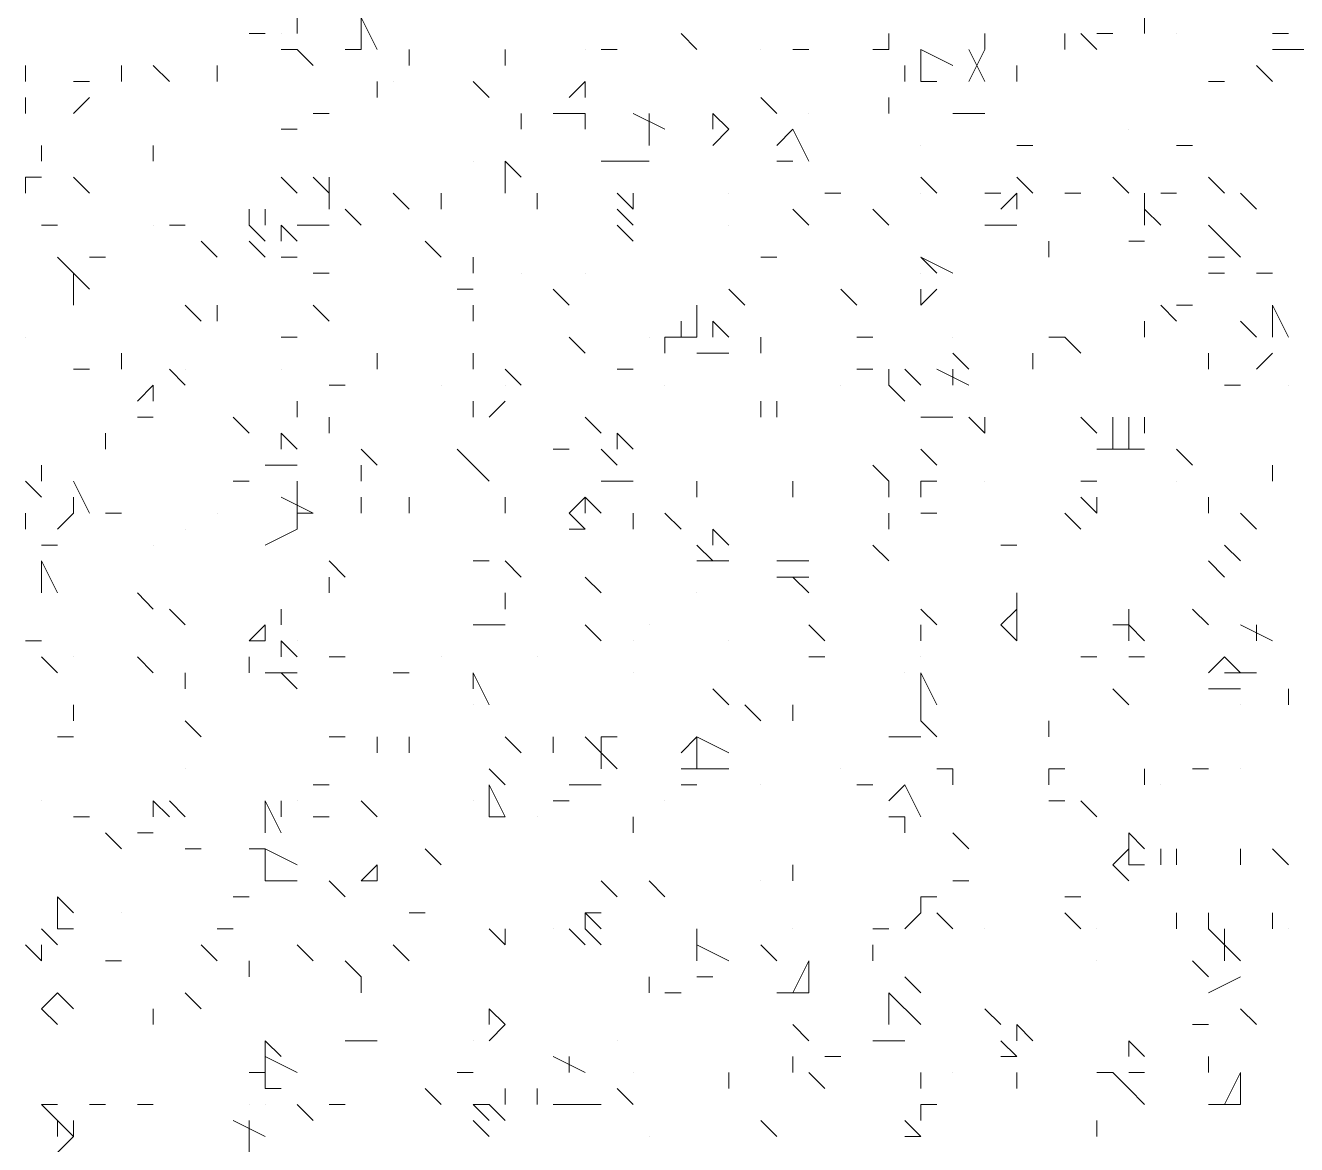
# Model space of a CAD drawing. Header units: millimetres. Extents: x 2928 to 3112, y 1220 to 1280.
# Drawn here: x 3000.7822 to 3001.0472, y 1264.0489 to 1264.2823 of the extents above; entities that cross this region are included whole.
import ezdxf

# ---------------------------------------------------------------- set-up
doc = ezdxf.new("R2010")
doc.units = ezdxf.units.MM

msp = doc.modelspace()

# ---------------------------------------------------------------- linework, layer by layer
at = {"color": 92, "linetype": 'Continuous', "lineweight": 5, "true_color": 0x00b800}
for points in [[(3000.83883, 1264.28395), (3000.83883, 1264.28062), (3000.83883, 1264.28062)], [(3000.85217, 1264.28395), (3000.8555, 1264.27728), (3000.8555, 1264.27728)], [(3000.85217, 1264.28395), (3000.85217, 1264.27728), (3000.85217, 1264.27728)], [(3001.0155, 1264.28062), (3001.0155, 1264.28395), (3001.0155, 1264.28395)], [(3000.83217, 1264.28062), (3000.82883, 1264.28062), (3000.82883, 1264.28062)], [(3000.92217, 1264.27728), (3000.91884, 1264.28062), (3000.91884, 1264.28062)], [(3000.96217, 1264.27728), (3000.96217, 1264.28062), (3000.96217, 1264.28062)], [(3000.98217, 1264.27728), (3000.98217, 1264.28062), (3000.98217, 1264.28062)], [(3000.99884, 1264.27728), (3000.99884, 1264.28062), (3000.99884, 1264.28062)], [(3001.0055, 1264.27728), (3001.00217, 1264.28062), (3001.00217, 1264.28062)], [(3001.0055, 1264.28062), (3001.00884, 1264.28062), (3001.00884, 1264.28062)], [(3001.0455, 1264.28062), (3001.04217, 1264.28062), (3001.04217, 1264.28062)], [(3000.8355, 1264.27728), (3000.83883, 1264.27728), (3000.83883, 1264.27728)], [(3000.84217, 1264.27395), (3000.83883, 1264.27728), (3000.83883, 1264.27728)], [(3000.84883, 1264.27728), (3000.85217, 1264.27728), (3000.85217, 1264.27728)], [(3000.86217, 1264.27395), (3000.86217, 1264.27728), (3000.86217, 1264.27728)], [(3000.88217, 1264.27395), (3000.88217, 1264.27728), (3000.88217, 1264.27728)], [(3000.9055, 1264.27728), (3000.90217, 1264.27728), (3000.90217, 1264.27728)], [(3000.9455, 1264.27728), (3000.94217, 1264.27728), (3000.94217, 1264.27728)], [(3000.96217, 1264.27728), (3000.95884, 1264.27728), (3000.95884, 1264.27728)], [(3000.96884, 1264.27728), (3000.9755, 1264.27395), (3000.9755, 1264.27395)], [(3000.96884, 1264.27728), (3000.96884, 1264.27062), (3000.96884, 1264.27062)], [(3000.97884, 1264.27728), (3000.98217, 1264.27062), (3000.98217, 1264.27062)], [(3000.98217, 1264.27728), (3000.97884, 1264.27062), (3000.97884, 1264.27062)], [(3001.04217, 1264.27728), (3001.04884, 1264.27728), (3001.04884, 1264.27728)], [(3000.78217, 1264.27062), (3000.78217, 1264.27395), (3000.78217, 1264.27395)], [(3000.80217, 1264.27062), (3000.80217, 1264.27395), (3000.80217, 1264.27395)], [(3000.81217, 1264.27062), (3000.80883, 1264.27395), (3000.80883, 1264.27395)], [(3000.81217, 1264.27062), (3000.80883, 1264.27395), (3000.80883, 1264.27395)], [(3000.82217, 1264.27062), (3000.82217, 1264.27395), (3000.82217, 1264.27395)], [(3000.9655, 1264.27062), (3000.9655, 1264.27395), (3000.9655, 1264.27395)], [(3000.98884, 1264.27062), (3000.98884, 1264.27395), (3000.98884, 1264.27395)], [(3001.04217, 1264.27062), (3001.03884, 1264.27395), (3001.03884, 1264.27395)], [(3000.79217, 1264.27062), (3000.7955, 1264.27062), (3000.7955, 1264.27062)], [(3000.8555, 1264.26728), (3000.8555, 1264.27062), (3000.8555, 1264.27062)], [(3000.87883, 1264.26728), (3000.8755, 1264.27062), (3000.8755, 1264.27062)], [(3000.89884, 1264.27062), (3000.8955, 1264.26728), (3000.8955, 1264.26728)], [(3000.89884, 1264.27062), (3000.89884, 1264.26728), (3000.89884, 1264.26728)], [(3000.96884, 1264.27062), (3000.97217, 1264.27062), (3000.97217, 1264.27062)], [(3001.03217, 1264.27062), (3001.02884, 1264.27062), (3001.02884, 1264.27062)], [(3000.78217, 1264.26395), (3000.78217, 1264.26728), (3000.78217, 1264.26728)], [(3000.79217, 1264.26395), (3000.7955, 1264.26728), (3000.7955, 1264.26728)], [(3000.93884, 1264.26395), (3000.9355, 1264.26728), (3000.9355, 1264.26728)], [(3000.96217, 1264.26395), (3000.96217, 1264.26728), (3000.96217, 1264.26728)], [(3000.8455, 1264.26395), (3000.84217, 1264.26395), (3000.84217, 1264.26395)], [(3000.8855, 1264.26062), (3000.8855, 1264.26395), (3000.8855, 1264.26395)], [(3000.89217, 1264.26395), (3000.89884, 1264.26395), (3000.89884, 1264.26395)], [(3000.89884, 1264.26062), (3000.89884, 1264.26395), (3000.89884, 1264.26395)], [(3000.90884, 1264.26395), (3000.9155, 1264.26062), (3000.9155, 1264.26062)], [(3000.91217, 1264.26395), (3000.91217, 1264.25728), (3000.91217, 1264.25728)], [(3000.9255, 1264.26395), (3000.92884, 1264.26062), (3000.92884, 1264.26062)], [(3000.9255, 1264.26395), (3000.9255, 1264.26062), (3000.9255, 1264.26062)], [(3000.9755, 1264.26395), (3000.98217, 1264.26395), (3000.98217, 1264.26395)], [(3000.83883, 1264.26062), (3000.8355, 1264.26062), (3000.8355, 1264.26062)], [(3000.9255, 1264.25728), (3000.92884, 1264.26062), (3000.92884, 1264.26062)], [(3000.94217, 1264.26062), (3000.93884, 1264.25728), (3000.93884, 1264.25728)], [(3000.94217, 1264.26062), (3000.9455, 1264.25395), (3000.9455, 1264.25395)], [(3000.7855, 1264.25728), (3000.7855, 1264.25395), (3000.7855, 1264.25395)], [(3000.7855, 1264.25728), (3000.7855, 1264.25395), (3000.7855, 1264.25395)], [(3000.80883, 1264.25395), (3000.80883, 1264.25728), (3000.80883, 1264.25728)], [(3000.99217, 1264.25728), (3000.98884, 1264.25728), (3000.98884, 1264.25728)], [(3001.0255, 1264.25728), (3001.02217, 1264.25728), (3001.02217, 1264.25728)], [(3000.88217, 1264.25395), (3000.8855, 1264.25062), (3000.8855, 1264.25062)], [(3000.88217, 1264.25395), (3000.88217, 1264.24728), (3000.88217, 1264.24728)], [(3000.9055, 1264.25395), (3000.90217, 1264.25395), (3000.90217, 1264.25395)], [(3000.9055, 1264.25395), (3000.91217, 1264.25395), (3000.91217, 1264.25395)], [(3000.93884, 1264.25395), (3000.94217, 1264.25395), (3000.94217, 1264.25395)], [(3000.78217, 1264.25062), (3000.7855, 1264.25062), (3000.7855, 1264.25062)], [(3000.78217, 1264.24728), (3000.78217, 1264.25062), (3000.78217, 1264.25062)], [(3000.7955, 1264.24728), (3000.79217, 1264.25062), (3000.79217, 1264.25062)], [(3000.83883, 1264.24728), (3000.8355, 1264.25062), (3000.8355, 1264.25062)], [(3000.84217, 1264.25062), (3000.8455, 1264.24728), (3000.8455, 1264.24728)], [(3000.8455, 1264.25062), (3000.8455, 1264.24395), (3000.8455, 1264.24395)], [(3000.97217, 1264.24728), (3000.96884, 1264.25062), (3000.96884, 1264.25062)], [(3000.99217, 1264.24728), (3000.98884, 1264.25062), (3000.98884, 1264.25062)], [(3001.01217, 1264.24728), (3001.00884, 1264.25062), (3001.00884, 1264.25062)], [(3001.03217, 1264.24728), (3001.02884, 1264.25062), (3001.02884, 1264.25062)], [(3000.86217, 1264.24395), (3000.85883, 1264.24728), (3000.85883, 1264.24728)], [(3000.86883, 1264.24395), (3000.86883, 1264.24728), (3000.86883, 1264.24728)], [(3000.88883, 1264.24395), (3000.88883, 1264.24728), (3000.88883, 1264.24728)], [(3000.90884, 1264.24395), (3000.9055, 1264.24728), (3000.9055, 1264.24728)], [(3000.90884, 1264.24395), (3000.90884, 1264.24728), (3000.90884, 1264.24728)], [(3000.95217, 1264.24728), (3000.94884, 1264.24728), (3000.94884, 1264.24728)], [(3000.9855, 1264.24728), (3000.98217, 1264.24728), (3000.98217, 1264.24728)], [(3000.98884, 1264.24728), (3000.9855, 1264.24395), (3000.9855, 1264.24395)], [(3000.98884, 1264.24728), (3000.98884, 1264.24395), (3000.98884, 1264.24395)], [(3001.00217, 1264.24728), (3000.99884, 1264.24728), (3000.99884, 1264.24728)], [(3001.0155, 1264.24395), (3001.0155, 1264.24728), (3001.0155, 1264.24728)], [(3001.02217, 1264.24728), (3001.01884, 1264.24728), (3001.01884, 1264.24728)], [(3001.03884, 1264.24395), (3001.0355, 1264.24728), (3001.0355, 1264.24728)], [(3000.82883, 1264.24395), (3000.82883, 1264.24062), (3000.82883, 1264.24062)], [(3000.82883, 1264.24062), (3000.82883, 1264.24395), (3000.82883, 1264.24395)], [(3000.83217, 1264.24395), (3000.83217, 1264.24062), (3000.83217, 1264.24062)], [(3000.85217, 1264.24062), (3000.84883, 1264.24395), (3000.84883, 1264.24395)], [(3000.90884, 1264.24062), (3000.9055, 1264.24395), (3000.9055, 1264.24395)], [(3000.9455, 1264.24062), (3000.94217, 1264.24395), (3000.94217, 1264.24395)], [(3000.96217, 1264.24062), (3000.95884, 1264.24395), (3000.95884, 1264.24395)], [(3001.0155, 1264.24395), (3001.01884, 1264.24062), (3001.01884, 1264.24062)], [(3001.0155, 1264.24395), (3001.0155, 1264.24062), (3001.0155, 1264.24062)], [(3000.78883, 1264.24062), (3000.7855, 1264.24062), (3000.7855, 1264.24062)], [(3000.8155, 1264.24062), (3000.81217, 1264.24062), (3000.81217, 1264.24062)], [(3000.82883, 1264.24062), (3000.83217, 1264.23728), (3000.83217, 1264.23728)], [(3000.8355, 1264.24062), (3000.83883, 1264.23728), (3000.83883, 1264.23728)], [(3000.8355, 1264.24062), (3000.8355, 1264.23728), (3000.8355, 1264.23728)], [(3000.83883, 1264.24062), (3000.8455, 1264.24062), (3000.8455, 1264.24062)], [(3000.90884, 1264.23728), (3000.9055, 1264.24062), (3000.9055, 1264.24062)], [(3000.98217, 1264.24062), (3000.98884, 1264.24062), (3000.98884, 1264.24062)], [(3001.03217, 1264.23728), (3001.02884, 1264.24062), (3001.02884, 1264.24062)], [(3000.82217, 1264.23395), (3000.81883, 1264.23728), (3000.81883, 1264.23728)], [(3000.83217, 1264.23395), (3000.82883, 1264.23728), (3000.82883, 1264.23728)], [(3000.86883, 1264.23395), (3000.8655, 1264.23728), (3000.8655, 1264.23728)], [(3000.9955, 1264.23395), (3000.9955, 1264.23728), (3000.9955, 1264.23728)], [(3001.01217, 1264.23728), (3001.0155, 1264.23728), (3001.0155, 1264.23728)], [(3001.03217, 1264.23728), (3001.0355, 1264.23395), (3001.0355, 1264.23395)], [(3000.79217, 1264.23062), (3000.78883, 1264.23395), (3000.78883, 1264.23395)], [(3000.79883, 1264.23395), (3000.7955, 1264.23395), (3000.7955, 1264.23395)], [(3000.8355, 1264.23395), (3000.83883, 1264.23395), (3000.83883, 1264.23395)], [(3000.8755, 1264.23395), (3000.8755, 1264.23062), (3000.8755, 1264.23062)], [(3000.8755, 1264.23395), (3000.8755, 1264.23062), (3000.8755, 1264.23062)], [(3000.93884, 1264.23395), (3000.9355, 1264.23395), (3000.9355, 1264.23395)], [(3000.96884, 1264.23395), (3000.9755, 1264.23062), (3000.9755, 1264.23062)], [(3000.97217, 1264.23062), (3000.96884, 1264.23395), (3000.96884, 1264.23395)], [(3001.03217, 1264.23395), (3001.02884, 1264.23395), (3001.02884, 1264.23395)], [(3000.79217, 1264.23062), (3000.7955, 1264.22728), (3000.7955, 1264.22728)], [(3000.79217, 1264.23062), (3000.79217, 1264.22395), (3000.79217, 1264.22395)], [(3000.8455, 1264.23062), (3000.84217, 1264.23062), (3000.84217, 1264.23062)], [(3001.02884, 1264.23062), (3001.03217, 1264.23062), (3001.03217, 1264.23062)], [(3001.04217, 1264.23062), (3001.03884, 1264.23062), (3001.03884, 1264.23062)], [(3000.87217, 1264.22728), (3000.8755, 1264.22728), (3000.8755, 1264.22728)], [(3000.8955, 1264.22395), (3000.89217, 1264.22728), (3000.89217, 1264.22728)], [(3000.93217, 1264.22395), (3000.92884, 1264.22728), (3000.92884, 1264.22728)], [(3000.9555, 1264.22395), (3000.95217, 1264.22728), (3000.95217, 1264.22728)], [(3000.96884, 1264.22395), (3000.97217, 1264.22728), (3000.97217, 1264.22728)], [(3000.96884, 1264.22395), (3000.96884, 1264.22728), (3000.96884, 1264.22728)], [(3000.81883, 1264.22062), (3000.8155, 1264.22395), (3000.8155, 1264.22395)], [(3000.82217, 1264.22062), (3000.82217, 1264.22395), (3000.82217, 1264.22395)], [(3000.8455, 1264.22062), (3000.84217, 1264.22395), (3000.84217, 1264.22395)], [(3000.8755, 1264.22062), (3000.8755, 1264.22395), (3000.8755, 1264.22395)], [(3000.92217, 1264.22395), (3000.92217, 1264.21728), (3000.92217, 1264.21728)], [(3001.02217, 1264.22062), (3001.01884, 1264.22395), (3001.01884, 1264.22395)], [(3001.0255, 1264.22395), (3001.02217, 1264.22395), (3001.02217, 1264.22395)], [(3001.04217, 1264.22395), (3001.0455, 1264.21728), (3001.0455, 1264.21728)], [(3001.04217, 1264.22395), (3001.04217, 1264.21728), (3001.04217, 1264.21728)], [(3000.91884, 1264.22062), (3000.91884, 1264.21728), (3000.91884, 1264.21728)], [(3000.9255, 1264.22062), (3000.92884, 1264.21728), (3000.92884, 1264.21728)], [(3000.9255, 1264.22062), (3000.9255, 1264.21728), (3000.9255, 1264.21728)], [(3001.0155, 1264.21728), (3001.0155, 1264.22062), (3001.0155, 1264.22062)], [(3001.03884, 1264.21728), (3001.0355, 1264.22062), (3001.0355, 1264.22062)], [(3000.83883, 1264.21728), (3000.8355, 1264.21728), (3000.8355, 1264.21728)], [(3000.89884, 1264.21395), (3000.8955, 1264.21728), (3000.8955, 1264.21728)], [(3000.9155, 1264.21728), (3000.92217, 1264.21728), (3000.92217, 1264.21728)], [(3000.9155, 1264.21395), (3000.9155, 1264.21728), (3000.9155, 1264.21728)], [(3000.9355, 1264.21395), (3000.9355, 1264.21728), (3000.9355, 1264.21728)], [(3000.95884, 1264.21728), (3000.9555, 1264.21728), (3000.9555, 1264.21728)], [(3000.99884, 1264.21728), (3000.9955, 1264.21728), (3000.9955, 1264.21728)], [(3001.00217, 1264.21395), (3000.99884, 1264.21728), (3000.99884, 1264.21728)], [(3000.80217, 1264.21062), (3000.80217, 1264.21395), (3000.80217, 1264.21395)], [(3000.8555, 1264.21062), (3000.8555, 1264.21395), (3000.8555, 1264.21395)], [(3000.8755, 1264.21062), (3000.8755, 1264.21395), (3000.8755, 1264.21395)], [(3000.92217, 1264.21395), (3000.92884, 1264.21395), (3000.92884, 1264.21395)], [(3000.97884, 1264.21062), (3000.9755, 1264.21395), (3000.9755, 1264.21395)], [(3000.99217, 1264.21062), (3000.99217, 1264.21395), (3000.99217, 1264.21395)], [(3001.02884, 1264.21062), (3001.02884, 1264.21395), (3001.02884, 1264.21395)], [(3001.03884, 1264.21062), (3001.04217, 1264.21395), (3001.04217, 1264.21395)], [(3000.7955, 1264.21062), (3000.79217, 1264.21062), (3000.79217, 1264.21062)], [(3000.8155, 1264.20728), (3000.81217, 1264.21062), (3000.81217, 1264.21062)], [(3000.88217, 1264.21062), (3000.8855, 1264.20728), (3000.8855, 1264.20728)], [(3000.90884, 1264.21062), (3000.9055, 1264.21062), (3000.9055, 1264.21062)], [(3000.95884, 1264.21062), (3000.9555, 1264.21062), (3000.9555, 1264.21062)], [(3000.96217, 1264.21062), (3000.96217, 1264.20728), (3000.96217, 1264.20728)], [(3000.9655, 1264.21062), (3000.96884, 1264.20728), (3000.96884, 1264.20728)], [(3000.97217, 1264.21062), (3000.97884, 1264.20728), (3000.97884, 1264.20728)], [(3000.9755, 1264.21062), (3000.9755, 1264.20728), (3000.9755, 1264.20728)], [(3000.80883, 1264.20728), (3000.8055, 1264.20395), (3000.8055, 1264.20395)], [(3000.80883, 1264.20728), (3000.80883, 1264.20395), (3000.80883, 1264.20395)], [(3000.84883, 1264.20728), (3000.8455, 1264.20728), (3000.8455, 1264.20728)], [(3000.96217, 1264.20728), (3000.9655, 1264.20395), (3000.9655, 1264.20395)], [(3001.0355, 1264.20728), (3001.03217, 1264.20728), (3001.03217, 1264.20728)], [(3000.83883, 1264.20062), (3000.83883, 1264.20395), (3000.83883, 1264.20395)], [(3000.8755, 1264.20062), (3000.8755, 1264.20395), (3000.8755, 1264.20395)], [(3000.87883, 1264.20062), (3000.88217, 1264.20395), (3000.88217, 1264.20395)], [(3000.9355, 1264.20062), (3000.9355, 1264.20395), (3000.9355, 1264.20395)], [(3000.93884, 1264.20062), (3000.93884, 1264.20395), (3000.93884, 1264.20395)], [(3000.8055, 1264.20062), (3000.80883, 1264.20062), (3000.80883, 1264.20062)], [(3000.82883, 1264.19728), (3000.8255, 1264.20062), (3000.8255, 1264.20062)], [(3000.8455, 1264.19728), (3000.8455, 1264.20062), (3000.8455, 1264.20062)], [(3000.90217, 1264.19728), (3000.89884, 1264.20062), (3000.89884, 1264.20062)], [(3000.96884, 1264.20062), (3000.9755, 1264.20062), (3000.9755, 1264.20062)], [(3000.98217, 1264.19728), (3000.97884, 1264.20062), (3000.97884, 1264.20062)], [(3000.98217, 1264.19728), (3000.98217, 1264.20062), (3000.98217, 1264.20062)], [(3001.0055, 1264.19728), (3001.00217, 1264.20062), (3001.00217, 1264.20062)], [(3001.00884, 1264.20062), (3001.00884, 1264.19395), (3001.00884, 1264.19395)], [(3001.01217, 1264.20062), (3001.01217, 1264.19395), (3001.01217, 1264.19395)], [(3001.0155, 1264.20062), (3001.0155, 1264.19728), (3001.0155, 1264.19728)], [(3001.0155, 1264.20062), (3001.0155, 1264.19728), (3001.0155, 1264.19728)], [(3000.79883, 1264.19395), (3000.79883, 1264.19728), (3000.79883, 1264.19728)], [(3000.8355, 1264.19728), (3000.83883, 1264.19395), (3000.83883, 1264.19395)], [(3000.8355, 1264.19728), (3000.8355, 1264.19395), (3000.8355, 1264.19395)], [(3000.9055, 1264.19728), (3000.90884, 1264.19395), (3000.90884, 1264.19395)], [(3000.9055, 1264.19728), (3000.9055, 1264.19395), (3000.9055, 1264.19395)], [(3000.85217, 1264.19395), (3000.8555, 1264.19062), (3000.8555, 1264.19062)], [(3000.8755, 1264.19062), (3000.87217, 1264.19395), (3000.87217, 1264.19395)], [(3000.8955, 1264.19395), (3000.89217, 1264.19395), (3000.89217, 1264.19395)], [(3000.9055, 1264.19062), (3000.90217, 1264.19395), (3000.90217, 1264.19395)], [(3000.97217, 1264.19062), (3000.96884, 1264.19395), (3000.96884, 1264.19395)], [(3001.0055, 1264.19395), (3001.01217, 1264.19395), (3001.01217, 1264.19395)], [(3001.01217, 1264.19395), (3001.0155, 1264.19395), (3001.0155, 1264.19395)], [(3001.0255, 1264.19062), (3001.02217, 1264.19395), (3001.02217, 1264.19395)], [(3000.7855, 1264.18728), (3000.7855, 1264.19062), (3000.7855, 1264.19062)], [(3000.83217, 1264.19062), (3000.83883, 1264.19062), (3000.83883, 1264.19062)], [(3000.85217, 1264.19062), (3000.85217, 1264.18728), (3000.85217, 1264.18728)], [(3000.87883, 1264.18728), (3000.8755, 1264.19062), (3000.8755, 1264.19062)], [(3000.96217, 1264.18728), (3000.95884, 1264.19062), (3000.95884, 1264.19062)], [(3001.04217, 1264.18728), (3001.04217, 1264.19062), (3001.04217, 1264.19062)], [(3000.7855, 1264.18395), (3000.78217, 1264.18728), (3000.78217, 1264.18728)], [(3000.79217, 1264.18728), (3000.7955, 1264.18062), (3000.7955, 1264.18062)], [(3000.82883, 1264.18728), (3000.8255, 1264.18728), (3000.8255, 1264.18728)], [(3000.83883, 1264.18395), (3000.83883, 1264.18728), (3000.83883, 1264.18728)], [(3000.90217, 1264.18728), (3000.90884, 1264.18728), (3000.90884, 1264.18728)], [(3000.92217, 1264.18395), (3000.92217, 1264.18728), (3000.92217, 1264.18728)], [(3000.94217, 1264.18395), (3000.94217, 1264.18728), (3000.94217, 1264.18728)], [(3000.96217, 1264.18395), (3000.96217, 1264.18728), (3000.96217, 1264.18728)], [(3000.96884, 1264.18728), (3000.97217, 1264.18728), (3000.97217, 1264.18728)], [(3000.96884, 1264.18728), (3000.96884, 1264.18395), (3000.96884, 1264.18395)], [(3001.0055, 1264.18728), (3001.00217, 1264.18728), (3001.00217, 1264.18728)], [(3000.79217, 1264.18395), (3000.79217, 1264.18062), (3000.79217, 1264.18062)], [(3000.8355, 1264.18395), (3000.84217, 1264.18062), (3000.84217, 1264.18062)], [(3000.83883, 1264.18395), (3000.83883, 1264.17728), (3000.83883, 1264.17728)], [(3000.85217, 1264.18062), (3000.85217, 1264.18395), (3000.85217, 1264.18395)], [(3000.86217, 1264.18062), (3000.86217, 1264.18395), (3000.86217, 1264.18395)], [(3000.88217, 1264.18062), (3000.88217, 1264.18395), (3000.88217, 1264.18395)], [(3000.89884, 1264.18395), (3000.8955, 1264.18062), (3000.8955, 1264.18062)], [(3000.89884, 1264.18395), (3000.89884, 1264.18062), (3000.89884, 1264.18062)], [(3000.90217, 1264.18062), (3000.89884, 1264.18395), (3000.89884, 1264.18395)], [(3001.0055, 1264.18062), (3001.00217, 1264.18395), (3001.00217, 1264.18395)], [(3001.0055, 1264.18062), (3001.0055, 1264.18395), (3001.0055, 1264.18395)], [(3001.02884, 1264.18062), (3001.02884, 1264.18395), (3001.02884, 1264.18395)], [(3000.78217, 1264.17728), (3000.78217, 1264.18062), (3000.78217, 1264.18062)], [(3000.78883, 1264.17728), (3000.79217, 1264.18062), (3000.79217, 1264.18062)], [(3000.80217, 1264.18062), (3000.79883, 1264.18062), (3000.79883, 1264.18062)], [(3000.84217, 1264.18062), (3000.83883, 1264.18062), (3000.83883, 1264.18062)], [(3000.89884, 1264.17728), (3000.8955, 1264.18062), (3000.8955, 1264.18062)], [(3000.90884, 1264.17728), (3000.90884, 1264.18062), (3000.90884, 1264.18062)], [(3000.91884, 1264.17728), (3000.9155, 1264.18062), (3000.9155, 1264.18062)], [(3000.96217, 1264.17728), (3000.96217, 1264.18062), (3000.96217, 1264.18062)], [(3000.96884, 1264.18062), (3000.97217, 1264.18062), (3000.97217, 1264.18062)], [(3001.00217, 1264.17728), (3000.99884, 1264.18062), (3000.99884, 1264.18062)], [(3001.03884, 1264.17728), (3001.0355, 1264.18062), (3001.0355, 1264.18062)], [(3000.83217, 1264.17395), (3000.83883, 1264.17728), (3000.83883, 1264.17728)], [(3000.8955, 1264.17728), (3000.89884, 1264.17728), (3000.89884, 1264.17728)], [(3000.9255, 1264.17728), (3000.92884, 1264.17395), (3000.92884, 1264.17395)], [(3000.9255, 1264.17728), (3000.9255, 1264.17395), (3000.9255, 1264.17395)], [(3000.78883, 1264.17395), (3000.7855, 1264.17395), (3000.7855, 1264.17395)], [(3000.9255, 1264.17062), (3000.92217, 1264.17395), (3000.92217, 1264.17395)], [(3000.96217, 1264.17062), (3000.95884, 1264.17395), (3000.95884, 1264.17395)], [(3000.98884, 1264.17395), (3000.9855, 1264.17395), (3000.9855, 1264.17395)], [(3001.0355, 1264.17062), (3001.03217, 1264.17395), (3001.03217, 1264.17395)], [(3000.7855, 1264.17062), (3000.78883, 1264.16395), (3000.78883, 1264.16395)], [(3000.7855, 1264.17062), (3000.7855, 1264.16395), (3000.7855, 1264.16395)], [(3000.84883, 1264.16728), (3000.8455, 1264.17062), (3000.8455, 1264.17062)], [(3000.87883, 1264.17062), (3000.8755, 1264.17062), (3000.8755, 1264.17062)], [(3000.8855, 1264.16728), (3000.88217, 1264.17062), (3000.88217, 1264.17062)], [(3000.92217, 1264.17062), (3000.92884, 1264.17062), (3000.92884, 1264.17062)], [(3000.94217, 1264.17062), (3000.93884, 1264.17062), (3000.93884, 1264.17062)], [(3000.94217, 1264.17062), (3000.9455, 1264.17062), (3000.9455, 1264.17062)], [(3001.03217, 1264.16728), (3001.02884, 1264.17062), (3001.02884, 1264.17062)], [(3000.8455, 1264.16395), (3000.8455, 1264.16728), (3000.8455, 1264.16728)], [(3000.90217, 1264.16395), (3000.89884, 1264.16728), (3000.89884, 1264.16728)], [(3000.93884, 1264.16728), (3000.9455, 1264.16728), (3000.9455, 1264.16728)], [(3000.9455, 1264.16395), (3000.94217, 1264.16728), (3000.94217, 1264.16728)], [(3000.80883, 1264.16061), (3000.8055, 1264.16395), (3000.8055, 1264.16395)], [(3000.88217, 1264.16395), (3000.88217, 1264.16061), (3000.88217, 1264.16061)], [(3000.98884, 1264.16061), (3000.98884, 1264.16395), (3000.98884, 1264.16395)], [(3000.8155, 1264.15728), (3000.81217, 1264.16061), (3000.81217, 1264.16061)], [(3000.8355, 1264.15728), (3000.8355, 1264.16061), (3000.8355, 1264.16061)], [(3000.97217, 1264.15728), (3000.96884, 1264.16061), (3000.96884, 1264.16061)], [(3000.98884, 1264.16061), (3000.9855, 1264.15728), (3000.9855, 1264.15728)], [(3000.98884, 1264.16061), (3000.98884, 1264.15728), (3000.98884, 1264.15728)], [(3001.01217, 1264.15728), (3001.01217, 1264.16061), (3001.01217, 1264.16061)], [(3001.02884, 1264.15728), (3001.0255, 1264.16061), (3001.0255, 1264.16061)], [(3000.83217, 1264.15728), (3000.82883, 1264.15395), (3000.82883, 1264.15395)], [(3000.83217, 1264.15728), (3000.83217, 1264.15395), (3000.83217, 1264.15395)], [(3000.87883, 1264.15728), (3000.8755, 1264.15728), (3000.8755, 1264.15728)], [(3000.87883, 1264.15728), (3000.88217, 1264.15728), (3000.88217, 1264.15728)], [(3000.90217, 1264.15395), (3000.89884, 1264.15728), (3000.89884, 1264.15728)], [(3000.94884, 1264.15395), (3000.9455, 1264.15728), (3000.9455, 1264.15728)], [(3000.96884, 1264.15395), (3000.96884, 1264.15728), (3000.96884, 1264.15728)], [(3000.9855, 1264.15728), (3000.98884, 1264.15395), (3000.98884, 1264.15395)], [(3000.98884, 1264.15395), (3000.98884, 1264.15728), (3000.98884, 1264.15728)], [(3001.01217, 1264.15728), (3001.00884, 1264.15728), (3001.00884, 1264.15728)], [(3001.01217, 1264.15728), (3001.0155, 1264.15395), (3001.0155, 1264.15395)], [(3001.01217, 1264.15728), (3001.01217, 1264.15395), (3001.01217, 1264.15395)], [(3001.0355, 1264.15728), (3001.04217, 1264.15395), (3001.04217, 1264.15395)], [(3001.03884, 1264.15728), (3001.03884, 1264.15395), (3001.03884, 1264.15395)], [(3000.7855, 1264.15395), (3000.78217, 1264.15395), (3000.78217, 1264.15395)], [(3000.82883, 1264.15395), (3000.83217, 1264.15395), (3000.83217, 1264.15395)], [(3000.8355, 1264.15395), (3000.83883, 1264.15061), (3000.83883, 1264.15061)], [(3000.8355, 1264.15395), (3000.8355, 1264.15061), (3000.8355, 1264.15061)], [(3000.78883, 1264.14728), (3000.7855, 1264.15061), (3000.7855, 1264.15061)], [(3000.80883, 1264.14728), (3000.8055, 1264.15061), (3000.8055, 1264.15061)], [(3000.82883, 1264.14728), (3000.82883, 1264.15061), (3000.82883, 1264.15061)], [(3000.84883, 1264.15061), (3000.8455, 1264.15061), (3000.8455, 1264.15061)], [(3000.94884, 1264.15061), (3000.9455, 1264.15061), (3000.9455, 1264.15061)], [(3001.0055, 1264.15061), (3001.00217, 1264.15061), (3001.00217, 1264.15061)], [(3001.01217, 1264.15061), (3001.0155, 1264.15061), (3001.0155, 1264.15061)], [(3001.03217, 1264.15061), (3001.02884, 1264.14728), (3001.02884, 1264.14728)], [(3001.03217, 1264.15061), (3001.0355, 1264.14728), (3001.0355, 1264.14728)], [(3000.8155, 1264.14395), (3000.8155, 1264.14728), (3000.8155, 1264.14728)], [(3000.83217, 1264.14728), (3000.83883, 1264.14728), (3000.83883, 1264.14728)], [(3000.83883, 1264.14395), (3000.8355, 1264.14728), (3000.8355, 1264.14728)], [(3000.86217, 1264.14728), (3000.85883, 1264.14728), (3000.85883, 1264.14728)], [(3000.8755, 1264.14728), (3000.87883, 1264.14061), (3000.87883, 1264.14061)], [(3000.8755, 1264.14728), (3000.8755, 1264.14395), (3000.8755, 1264.14395)], [(3000.96884, 1264.14728), (3000.97217, 1264.14061), (3000.97217, 1264.14061)], [(3000.96884, 1264.14728), (3000.96884, 1264.14061), (3000.96884, 1264.14061)], [(3000.96884, 1264.14728), (3000.97217, 1264.14061), (3000.97217, 1264.14061)], [(3000.96884, 1264.14728), (3000.96884, 1264.14061), (3000.96884, 1264.14061)], [(3001.03217, 1264.14728), (3001.03884, 1264.14728), (3001.03884, 1264.14728)], [(3000.92884, 1264.14061), (3000.9255, 1264.14395), (3000.9255, 1264.14395)], [(3001.01217, 1264.14061), (3001.00884, 1264.14395), (3001.00884, 1264.14395)], [(3001.02884, 1264.14395), (3001.0355, 1264.14395), (3001.0355, 1264.14395)], [(3001.0455, 1264.14061), (3001.0455, 1264.14395), (3001.0455, 1264.14395)], [(3000.79217, 1264.14061), (3000.79217, 1264.13728), (3000.79217, 1264.13728)], [(3000.9355, 1264.13728), (3000.93217, 1264.14061), (3000.93217, 1264.14061)], [(3000.94217, 1264.13728), (3000.94217, 1264.14061), (3000.94217, 1264.14061)], [(3000.96884, 1264.13728), (3000.96884, 1264.14061), (3000.96884, 1264.14061)], [(3000.81883, 1264.13395), (3000.8155, 1264.13728), (3000.8155, 1264.13728)], [(3000.97217, 1264.13395), (3000.96884, 1264.13728), (3000.96884, 1264.13728)], [(3000.9955, 1264.13395), (3000.9955, 1264.13728), (3000.9955, 1264.13728)], [(3000.78883, 1264.13395), (3000.79217, 1264.13395), (3000.79217, 1264.13395)], [(3000.84883, 1264.13395), (3000.8455, 1264.13395), (3000.8455, 1264.13395)], [(3000.8555, 1264.13061), (3000.8555, 1264.13395), (3000.8555, 1264.13395)], [(3000.86217, 1264.13061), (3000.86217, 1264.13395), (3000.86217, 1264.13395)], [(3000.8855, 1264.13061), (3000.88217, 1264.13395), (3000.88217, 1264.13395)], [(3000.89217, 1264.13061), (3000.89217, 1264.13395), (3000.89217, 1264.13395)], [(3000.89884, 1264.13395), (3000.9055, 1264.12728), (3000.9055, 1264.12728)], [(3000.90217, 1264.13395), (3000.90217, 1264.12728), (3000.90217, 1264.12728)], [(3000.9055, 1264.13395), (3000.90217, 1264.13395), (3000.90217, 1264.13395)], [(3000.92217, 1264.13395), (3000.91884, 1264.13061), (3000.91884, 1264.13061)], [(3000.92217, 1264.13395), (3000.92884, 1264.13061), (3000.92884, 1264.13061)], [(3000.92217, 1264.13395), (3000.92217, 1264.12728), (3000.92217, 1264.12728)], [(3000.92217, 1264.13395), (3000.92217, 1264.13061), (3000.92217, 1264.13061)], [(3000.96217, 1264.13395), (3000.96884, 1264.13395), (3000.96884, 1264.13395)], [(3000.88217, 1264.12395), (3000.87883, 1264.12728), (3000.87883, 1264.12728)], [(3000.91884, 1264.12728), (3000.92217, 1264.12728), (3000.92217, 1264.12728)], [(3000.92217, 1264.12728), (3000.92884, 1264.12728), (3000.92884, 1264.12728)], [(3000.9755, 1264.12728), (3000.97217, 1264.12728), (3000.97217, 1264.12728)], [(3000.9755, 1264.12395), (3000.9755, 1264.12728), (3000.9755, 1264.12728)], [(3000.9955, 1264.12395), (3000.9955, 1264.12728), (3000.9955, 1264.12728)], [(3000.99884, 1264.12728), (3000.9955, 1264.12728), (3000.9955, 1264.12728)], [(3001.0155, 1264.12395), (3001.0155, 1264.12728), (3001.0155, 1264.12728)], [(3001.02884, 1264.12728), (3001.0255, 1264.12728), (3001.0255, 1264.12728)], [(3000.8455, 1264.12395), (3000.84217, 1264.12395), (3000.84217, 1264.12395)], [(3000.87883, 1264.12395), (3000.88217, 1264.11728), (3000.88217, 1264.11728)], [(3000.87883, 1264.12395), (3000.87883, 1264.11728), (3000.87883, 1264.11728)], [(3000.8955, 1264.12395), (3000.90217, 1264.12395), (3000.90217, 1264.12395)], [(3000.92217, 1264.12395), (3000.91884, 1264.12395), (3000.91884, 1264.12395)], [(3000.95884, 1264.12395), (3000.9555, 1264.12395), (3000.9555, 1264.12395)], [(3000.9655, 1264.12395), (3000.96217, 1264.12061), (3000.96217, 1264.12061)], [(3000.9655, 1264.12395), (3000.96884, 1264.11728), (3000.96884, 1264.11728)], [(3000.80883, 1264.12061), (3000.81217, 1264.11728), (3000.81217, 1264.11728)], [(3000.80883, 1264.12061), (3000.80883, 1264.11728), (3000.80883, 1264.11728)], [(3000.8155, 1264.11728), (3000.81217, 1264.12061), (3000.81217, 1264.12061)], [(3000.83217, 1264.12061), (3000.8355, 1264.11395), (3000.8355, 1264.11395)], [(3000.83217, 1264.12061), (3000.83217, 1264.11395), (3000.83217, 1264.11395)], [(3000.8355, 1264.11728), (3000.8355, 1264.12061), (3000.8355, 1264.12061)], [(3000.8555, 1264.11728), (3000.85217, 1264.12061), (3000.85217, 1264.12061)], [(3000.8955, 1264.12061), (3000.89217, 1264.12061), (3000.89217, 1264.12061)], [(3000.99884, 1264.12061), (3000.9955, 1264.12061), (3000.9955, 1264.12061)], [(3001.0055, 1264.11728), (3001.00217, 1264.12061), (3001.00217, 1264.12061)], [(3000.7955, 1264.11728), (3000.79217, 1264.11728), (3000.79217, 1264.11728)], [(3000.8455, 1264.11728), (3000.84217, 1264.11728), (3000.84217, 1264.11728)], [(3000.87883, 1264.11728), (3000.88217, 1264.11728), (3000.88217, 1264.11728)], [(3000.90884, 1264.11395), (3000.90884, 1264.11728), (3000.90884, 1264.11728)], [(3000.96217, 1264.11728), (3000.9655, 1264.11728), (3000.9655, 1264.11728)], [(3000.9655, 1264.11395), (3000.9655, 1264.11728), (3000.9655, 1264.11728)], [(3000.80217, 1264.11061), (3000.79883, 1264.11395), (3000.79883, 1264.11395)], [(3000.8055, 1264.11395), (3000.80883, 1264.11395), (3000.80883, 1264.11395)], [(3000.97884, 1264.11061), (3000.9755, 1264.11395), (3000.9755, 1264.11395)], [(3001.01217, 1264.11395), (3001.0155, 1264.11061), (3001.0155, 1264.11061)], [(3001.01217, 1264.11395), (3001.01217, 1264.11061), (3001.01217, 1264.11061)], [(3000.81883, 1264.11061), (3000.8155, 1264.11061), (3000.8155, 1264.11061)], [(3000.82883, 1264.11061), (3000.83217, 1264.11061), (3000.83217, 1264.11061)], [(3000.83217, 1264.11061), (3000.83883, 1264.10728), (3000.83883, 1264.10728)], [(3000.83217, 1264.11061), (3000.83217, 1264.10395), (3000.83217, 1264.10395)], [(3000.86883, 1264.10728), (3000.8655, 1264.11061), (3000.8655, 1264.11061)], [(3001.01217, 1264.11061), (3001.00884, 1264.10728), (3001.00884, 1264.10728)], [(3001.01217, 1264.11061), (3001.01217, 1264.10728), (3001.01217, 1264.10728)], [(3001.01884, 1264.10728), (3001.01884, 1264.11061), (3001.01884, 1264.11061)], [(3001.02217, 1264.10728), (3001.02217, 1264.11061), (3001.02217, 1264.11061)], [(3001.0355, 1264.10728), (3001.0355, 1264.11061), (3001.0355, 1264.11061)], [(3001.0455, 1264.10728), (3001.04217, 1264.11061), (3001.04217, 1264.11061)], [(3000.8555, 1264.10728), (3000.85217, 1264.10395), (3000.85217, 1264.10395)], [(3000.8555, 1264.10728), (3000.8555, 1264.10395), (3000.8555, 1264.10395)], [(3000.94217, 1264.10395), (3000.94217, 1264.10728), (3000.94217, 1264.10728)], [(3001.00884, 1264.10728), (3001.01217, 1264.10395), (3001.01217, 1264.10395)], [(3001.01217, 1264.10728), (3001.0155, 1264.10728), (3001.0155, 1264.10728)], [(3000.83217, 1264.10395), (3000.83883, 1264.10395), (3000.83883, 1264.10395)], [(3000.84883, 1264.10061), (3000.8455, 1264.10395), (3000.8455, 1264.10395)], [(3000.85217, 1264.10395), (3000.8555, 1264.10395), (3000.8555, 1264.10395)], [(3000.9055, 1264.10061), (3000.90217, 1264.10395), (3000.90217, 1264.10395)], [(3000.9155, 1264.10061), (3000.91217, 1264.10395), (3000.91217, 1264.10395)], [(3000.97884, 1264.10395), (3000.9755, 1264.10395), (3000.9755, 1264.10395)], [(3000.78883, 1264.10061), (3000.79217, 1264.09728), (3000.79217, 1264.09728)], [(3000.78883, 1264.10061), (3000.78883, 1264.09395), (3000.78883, 1264.09395)], [(3000.82883, 1264.10061), (3000.8255, 1264.10061), (3000.8255, 1264.10061)], [(3000.96884, 1264.10061), (3000.97217, 1264.10061), (3000.97217, 1264.10061)], [(3000.96884, 1264.10061), (3000.96884, 1264.09728), (3000.96884, 1264.09728)], [(3001.00217, 1264.10061), (3000.99884, 1264.10061), (3000.99884, 1264.10061)], [(3000.8655, 1264.09728), (3000.86217, 1264.09728), (3000.86217, 1264.09728)], [(3000.89884, 1264.09728), (3000.90217, 1264.09395), (3000.90217, 1264.09395)], [(3000.89884, 1264.09728), (3000.89884, 1264.09395), (3000.89884, 1264.09395)], [(3000.90217, 1264.09728), (3000.89884, 1264.09728), (3000.89884, 1264.09728)], [(3000.9655, 1264.09395), (3000.96884, 1264.09728), (3000.96884, 1264.09728)], [(3000.9755, 1264.09395), (3000.97217, 1264.09728), (3000.97217, 1264.09728)], [(3001.00217, 1264.09395), (3000.99884, 1264.09728), (3000.99884, 1264.09728)], [(3001.02217, 1264.09395), (3001.02217, 1264.09728), (3001.02217, 1264.09728)], [(3001.02884, 1264.09395), (3001.02884, 1264.09728), (3001.02884, 1264.09728)], [(3001.04217, 1264.09395), (3001.04217, 1264.09728), (3001.04217, 1264.09728)], [(3000.78883, 1264.09061), (3000.7855, 1264.09395), (3000.7855, 1264.09395)], [(3000.78883, 1264.09395), (3000.79217, 1264.09395), (3000.79217, 1264.09395)], [(3000.8255, 1264.09395), (3000.82217, 1264.09395), (3000.82217, 1264.09395)], [(3000.88217, 1264.09061), (3000.87883, 1264.09395), (3000.87883, 1264.09395)], [(3000.88217, 1264.09061), (3000.88217, 1264.09395), (3000.88217, 1264.09395)], [(3000.8955, 1264.09395), (3000.89884, 1264.09061), (3000.89884, 1264.09061)], [(3000.90217, 1264.09061), (3000.89884, 1264.09395), (3000.89884, 1264.09395)], [(3000.92217, 1264.09061), (3000.92217, 1264.09395), (3000.92217, 1264.09395)], [(3000.96217, 1264.09395), (3000.95884, 1264.09395), (3000.95884, 1264.09395)], [(3001.02884, 1264.09395), (3001.0355, 1264.08728), (3001.0355, 1264.08728)], [(3001.03217, 1264.09395), (3001.03217, 1264.08728), (3001.03217, 1264.08728)], [(3000.7855, 1264.08728), (3000.78217, 1264.09061), (3000.78217, 1264.09061)], [(3000.7855, 1264.08728), (3000.7855, 1264.09061), (3000.7855, 1264.09061)], [(3000.82217, 1264.08728), (3000.81883, 1264.09061), (3000.81883, 1264.09061)], [(3000.84217, 1264.08728), (3000.83883, 1264.09061), (3000.83883, 1264.09061)], [(3000.84217, 1264.08728), (3000.83883, 1264.09061), (3000.83883, 1264.09061)], [(3000.86217, 1264.08728), (3000.85883, 1264.09061), (3000.85883, 1264.09061)], [(3000.92217, 1264.09061), (3000.92884, 1264.08728), (3000.92884, 1264.08728)], [(3000.92217, 1264.09061), (3000.92217, 1264.08728), (3000.92217, 1264.08728)], [(3000.93884, 1264.08728), (3000.9355, 1264.09061), (3000.9355, 1264.09061)], [(3000.95884, 1264.08728), (3000.95884, 1264.09061), (3000.95884, 1264.09061)], [(3000.80217, 1264.08728), (3000.79883, 1264.08728), (3000.79883, 1264.08728)], [(3000.82883, 1264.08395), (3000.82883, 1264.08728), (3000.82883, 1264.08728)], [(3000.85217, 1264.08395), (3000.84883, 1264.08728), (3000.84883, 1264.08728)], [(3000.9455, 1264.08728), (3000.94217, 1264.08061), (3000.94217, 1264.08061)], [(3000.9455, 1264.08728), (3000.9455, 1264.08061), (3000.9455, 1264.08061)], [(3001.02884, 1264.08395), (3001.0255, 1264.08728), (3001.0255, 1264.08728)], [(3000.85217, 1264.08061), (3000.85217, 1264.08395), (3000.85217, 1264.08395)], [(3000.91217, 1264.08061), (3000.91217, 1264.08395), (3000.91217, 1264.08395)], [(3000.92217, 1264.08395), (3000.9255, 1264.08395), (3000.9255, 1264.08395)], [(3000.96884, 1264.08061), (3000.9655, 1264.08395), (3000.9655, 1264.08395)], [(3001.02884, 1264.08061), (3001.0355, 1264.08395), (3001.0355, 1264.08395)], [(3000.78883, 1264.08061), (3000.7855, 1264.07728), (3000.7855, 1264.07728)], [(3000.78883, 1264.08061), (3000.79217, 1264.07728), (3000.79217, 1264.07728)], [(3000.81883, 1264.07728), (3000.8155, 1264.08061), (3000.8155, 1264.08061)], [(3000.91884, 1264.08061), (3000.9155, 1264.08061), (3000.9155, 1264.08061)], [(3000.93884, 1264.08061), (3000.9455, 1264.08061), (3000.9455, 1264.08061)], [(3000.96217, 1264.08061), (3000.96884, 1264.07395), (3000.96884, 1264.07395)], [(3000.96217, 1264.08061), (3000.96217, 1264.07395), (3000.96217, 1264.07395)], [(3000.7855, 1264.07728), (3000.78883, 1264.07395), (3000.78883, 1264.07395)], [(3000.80883, 1264.07395), (3000.80883, 1264.07728), (3000.80883, 1264.07728)], [(3000.87883, 1264.07728), (3000.88217, 1264.07395), (3000.88217, 1264.07395)], [(3000.87883, 1264.07728), (3000.87883, 1264.07395), (3000.87883, 1264.07395)], [(3000.9855, 1264.07395), (3000.98217, 1264.07728), (3000.98217, 1264.07728)], [(3001.03884, 1264.07395), (3001.0355, 1264.07728), (3001.0355, 1264.07728)], [(3000.87883, 1264.07061), (3000.88217, 1264.07395), (3000.88217, 1264.07395)], [(3000.9455, 1264.07061), (3000.94217, 1264.07395), (3000.94217, 1264.07395)], [(3000.98884, 1264.07395), (3000.99217, 1264.07061), (3000.99217, 1264.07061)], [(3000.98884, 1264.07395), (3000.98884, 1264.07061), (3000.98884, 1264.07061)], [(3001.02884, 1264.07395), (3001.0255, 1264.07395), (3001.0255, 1264.07395)], [(3000.83217, 1264.07061), (3000.8355, 1264.06728), (3000.8355, 1264.06728)], [(3000.83217, 1264.07061), (3000.83217, 1264.06728), (3000.83217, 1264.06728)], [(3000.85217, 1264.07061), (3000.84883, 1264.07061), (3000.84883, 1264.07061)], [(3000.8555, 1264.07061), (3000.85217, 1264.07061), (3000.85217, 1264.07061)], [(3000.95884, 1264.07061), (3000.9655, 1264.07061), (3000.9655, 1264.07061)], [(3000.9855, 1264.07061), (3000.98884, 1264.06728), (3000.98884, 1264.06728)], [(3001.01217, 1264.07061), (3001.0155, 1264.06728), (3001.0155, 1264.06728)], [(3001.01217, 1264.07061), (3001.01217, 1264.06728), (3001.01217, 1264.06728)], [(3000.83217, 1264.06728), (3000.83883, 1264.06395), (3000.83883, 1264.06395)], [(3000.83217, 1264.06728), (3000.83217, 1264.06395), (3000.83217, 1264.06395)], [(3000.89217, 1264.06728), (3000.89884, 1264.06395), (3000.89884, 1264.06395)], [(3000.8955, 1264.06728), (3000.8955, 1264.06395), (3000.8955, 1264.06395)], [(3000.94217, 1264.06395), (3000.94217, 1264.06728), (3000.94217, 1264.06728)], [(3000.95217, 1264.06728), (3000.94884, 1264.06728), (3000.94884, 1264.06728)], [(3000.98884, 1264.06728), (3000.9855, 1264.06728), (3000.9855, 1264.06728)], [(3001.02884, 1264.06395), (3001.02884, 1264.06728), (3001.02884, 1264.06728)], [(3000.82883, 1264.06395), (3000.83217, 1264.06395), (3000.83217, 1264.06395)], [(3000.83217, 1264.06061), (3000.83217, 1264.06395), (3000.83217, 1264.06395)], [(3000.8755, 1264.06395), (3000.87217, 1264.06395), (3000.87217, 1264.06395)], [(3000.92884, 1264.06061), (3000.92884, 1264.06395), (3000.92884, 1264.06395)], [(3000.94884, 1264.06061), (3000.9455, 1264.06395), (3000.9455, 1264.06395)], [(3000.96884, 1264.06061), (3000.96884, 1264.06395), (3000.96884, 1264.06395)], [(3000.98884, 1264.06061), (3000.98884, 1264.06395), (3000.98884, 1264.06395)], [(3001.00884, 1264.06395), (3001.0055, 1264.06395), (3001.0055, 1264.06395)], [(3001.01217, 1264.06061), (3001.00884, 1264.06395), (3001.00884, 1264.06395)], [(3001.01217, 1264.06395), (3001.0155, 1264.06395), (3001.0155, 1264.06395)], [(3001.0355, 1264.06395), (3001.03217, 1264.05728), (3001.03217, 1264.05728)], [(3001.0355, 1264.06395), (3001.0355, 1264.05728), (3001.0355, 1264.05728)], [(3000.83217, 1264.06061), (3000.8355, 1264.06061), (3000.8355, 1264.06061)], [(3000.86883, 1264.05728), (3000.8655, 1264.06061), (3000.8655, 1264.06061)], [(3000.88217, 1264.05728), (3000.88217, 1264.06061), (3000.88217, 1264.06061)], [(3000.88883, 1264.05728), (3000.88883, 1264.06061), (3000.88883, 1264.06061)], [(3000.90884, 1264.05728), (3000.9055, 1264.06061), (3000.9055, 1264.06061)], [(3001.0155, 1264.05728), (3001.01217, 1264.06061), (3001.01217, 1264.06061)], [(3000.78883, 1264.05395), (3000.7855, 1264.05728), (3000.7855, 1264.05728)], [(3000.78883, 1264.05728), (3000.7855, 1264.05728), (3000.7855, 1264.05728)], [(3000.79883, 1264.05728), (3000.7955, 1264.05728), (3000.7955, 1264.05728)], [(3000.80883, 1264.05728), (3000.8055, 1264.05728), (3000.8055, 1264.05728)], [(3000.84217, 1264.05395), (3000.83883, 1264.05728), (3000.83883, 1264.05728)], [(3000.84883, 1264.05728), (3000.8455, 1264.05728), (3000.8455, 1264.05728)], [(3000.87883, 1264.05728), (3000.8755, 1264.05728), (3000.8755, 1264.05728)], [(3000.87883, 1264.05395), (3000.8755, 1264.05728), (3000.8755, 1264.05728)], [(3000.87883, 1264.05728), (3000.88217, 1264.05395), (3000.88217, 1264.05395)], [(3000.89217, 1264.05728), (3000.89884, 1264.05728), (3000.89884, 1264.05728)], [(3000.90217, 1264.05728), (3000.89884, 1264.05728), (3000.89884, 1264.05728)], [(3000.96884, 1264.05728), (3000.97217, 1264.05728), (3000.97217, 1264.05728)], [(3000.96884, 1264.05728), (3000.96884, 1264.05395), (3000.96884, 1264.05395)], [(3001.02884, 1264.05728), (3001.0355, 1264.05728), (3001.0355, 1264.05728)], [(3000.78883, 1264.05395), (3000.79217, 1264.05061), (3000.79217, 1264.05061)], [(3000.78883, 1264.05395), (3000.78883, 1264.05061), (3000.78883, 1264.05061)], [(3000.79217, 1264.05061), (3000.79217, 1264.05395), (3000.79217, 1264.05395)], [(3000.8255, 1264.05395), (3000.83217, 1264.05061), (3000.83217, 1264.05061)], [(3000.82883, 1264.05395), (3000.82883, 1264.04728), (3000.82883, 1264.04728)], [(3000.8755, 1264.05395), (3000.87883, 1264.05061), (3000.87883, 1264.05061)], [(3000.93884, 1264.05061), (3000.9355, 1264.05395), (3000.9355, 1264.05395)], [(3000.96884, 1264.05061), (3000.9655, 1264.05395), (3000.9655, 1264.05395)], [(3001.0055, 1264.05061), (3001.0055, 1264.05395), (3001.0055, 1264.05395)], [(3000.78883, 1264.04728), (3000.79217, 1264.05061), (3000.79217, 1264.05061)], [(3000.9655, 1264.05061), (3000.96884, 1264.05061), (3000.96884, 1264.05061)], [(3000.96884, 1264.05061), (3000.9655, 1264.05061), (3000.9655, 1264.05061)]]:
    msp.add_lwpolyline(points, dxfattribs=at)
for points in [[(3000.8355, 1264.28062), (3000.8355, 1264.28062)], [(3001.02217, 1264.28062), (3001.02217, 1264.28062)], [(3000.89884, 1264.27728), (3000.89884, 1264.27728)], [(3000.9055, 1264.27728), (3000.9055, 1264.27728)], [(3000.92217, 1264.27728), (3000.92217, 1264.27728)], [(3000.9355, 1264.27728), (3000.9355, 1264.27728)], [(3000.79217, 1264.27062), (3000.79217, 1264.27062)], [(3000.82217, 1264.27062), (3000.82217, 1264.27062)], [(3000.85883, 1264.27062), (3000.85883, 1264.27062)], [(3000.9455, 1264.26395), (3000.9455, 1264.26395)], [(3001.01217, 1264.26062), (3001.01217, 1264.26062)], [(3000.96884, 1264.25728), (3000.96884, 1264.25728)], [(3000.8755, 1264.25395), (3000.8755, 1264.25395)], [(3000.88217, 1264.25395), (3000.88217, 1264.25395)], [(3000.88217, 1264.24728), (3000.88217, 1264.24728)], [(3000.92884, 1264.24728), (3000.92884, 1264.24728)], [(3000.96884, 1264.24728), (3000.96884, 1264.24728)], [(3000.80883, 1264.24062), (3000.80883, 1264.24062)], [(3000.92884, 1264.24062), (3000.92884, 1264.24062)], [(3000.8855, 1264.23062), (3000.8855, 1264.23062)], [(3000.89884, 1264.23062), (3000.89884, 1264.23062)], [(3000.96884, 1264.23062), (3000.96884, 1264.23062)], [(3000.79217, 1264.22395), (3000.79217, 1264.22395)], [(3000.78217, 1264.21728), (3000.78217, 1264.21728)], [(3000.91217, 1264.21728), (3000.91217, 1264.21728)], [(3000.9755, 1264.21728), (3000.9755, 1264.21728)], [(3000.8155, 1264.21062), (3000.8155, 1264.21062)], [(3000.8355, 1264.21062), (3000.8355, 1264.21062)], [(3000.96217, 1264.21062), (3000.96217, 1264.21062)], [(3000.86883, 1264.20728), (3000.86883, 1264.20728)], [(3000.88217, 1264.20728), (3000.88217, 1264.20728)], [(3000.9155, 1264.20728), (3000.9155, 1264.20728)], [(3000.95217, 1264.20728), (3000.95217, 1264.20728)], [(3001.0455, 1264.20728), (3001.0455, 1264.20728)], [(3000.85217, 1264.19395), (3000.85217, 1264.19395)], [(3000.98217, 1264.18728), (3000.98217, 1264.18728)], [(3001.02217, 1264.18728), (3001.02217, 1264.18728)], [(3000.82217, 1264.18062), (3000.82217, 1264.18062)], [(3000.8155, 1264.17728), (3000.8155, 1264.17728)], [(3000.80883, 1264.17395), (3000.80883, 1264.17395)], [(3000.93884, 1264.17062), (3000.93884, 1264.17062)], [(3000.7855, 1264.16395), (3000.7855, 1264.16395)], [(3000.88217, 1264.16395), (3000.88217, 1264.16395)], [(3000.92217, 1264.16395), (3000.92217, 1264.16395)], [(3000.91217, 1264.15728), (3000.91217, 1264.15728)], [(3001.02884, 1264.15728), (3001.02884, 1264.15728)], [(3000.83883, 1264.15395), (3000.83883, 1264.15395)], [(3000.90884, 1264.15395), (3000.90884, 1264.15395)], [(3000.92884, 1264.15395), (3000.92884, 1264.15395)], [(3000.79217, 1264.15061), (3000.79217, 1264.15061)], [(3000.8355, 1264.15061), (3000.8355, 1264.15061)], [(3000.86883, 1264.15061), (3000.86883, 1264.15061)], [(3000.88883, 1264.15061), (3000.88883, 1264.15061)], [(3000.96884, 1264.15061), (3000.96884, 1264.15061)], [(3000.90884, 1264.14728), (3000.90884, 1264.14728)], [(3000.9655, 1264.14728), (3000.9655, 1264.14728)], [(3001.0355, 1264.14728), (3001.0355, 1264.14728)], [(3000.79217, 1264.14061), (3000.79217, 1264.14061)], [(3000.8755, 1264.14061), (3000.8755, 1264.14061)], [(3000.96884, 1264.14061), (3000.96884, 1264.14061)], [(3001.0355, 1264.14061), (3001.0355, 1264.14061)], [(3000.8155, 1264.12728), (3000.8155, 1264.12728)], [(3000.95217, 1264.12728), (3000.95217, 1264.12728)], [(3001.0355, 1264.12728), (3001.0355, 1264.12728)], [(3000.9355, 1264.12395), (3000.9355, 1264.12395)], [(3001.01884, 1264.12395), (3001.01884, 1264.12395)], [(3000.7855, 1264.12061), (3000.7855, 1264.12061)], [(3000.83883, 1264.12061), (3000.83883, 1264.12061)], [(3000.8755, 1264.12061), (3000.8755, 1264.12061)], [(3000.9155, 1264.12061), (3000.9155, 1264.12061)], [(3000.88883, 1264.11728), (3000.88883, 1264.11728)], [(3000.90884, 1264.11728), (3000.90884, 1264.11728)], [(3000.9355, 1264.10395), (3000.9355, 1264.10395)], [(3000.94217, 1264.10395), (3000.94217, 1264.10395)], [(3000.80217, 1264.09728), (3000.80217, 1264.09728)], [(3000.89217, 1264.09395), (3000.89217, 1264.09395)], [(3000.94217, 1264.09395), (3000.94217, 1264.09395)], [(3000.98217, 1264.09395), (3000.98217, 1264.09395)], [(3001.0055, 1264.09395), (3001.0055, 1264.09395)], [(3001.0455, 1264.09395), (3001.0455, 1264.09395)], [(3000.92884, 1264.08728), (3000.92884, 1264.08728)], [(3001.0055, 1264.08728), (3001.0055, 1264.08728)], [(3000.96217, 1264.07395), (3000.96217, 1264.07395)], [(3000.8755, 1264.07061), (3000.8755, 1264.07061)], [(3000.9055, 1264.07061), (3000.9055, 1264.07061)], [(3000.90884, 1264.06395), (3000.90884, 1264.06395)], [(3000.9755, 1264.06395), (3000.9755, 1264.06395)], [(3000.98884, 1264.06395), (3000.98884, 1264.06395)], [(3001.02884, 1264.06395), (3001.02884, 1264.06395)], [(3000.82883, 1264.05728), (3000.82883, 1264.05728)], [(3000.83217, 1264.05728), (3000.83217, 1264.05728)], [(3000.91217, 1264.05061), (3000.91217, 1264.05061)]]:
    msp.add_lwpolyline(points, close=True, dxfattribs=at)

doc.saveas('drawing.dxf')
